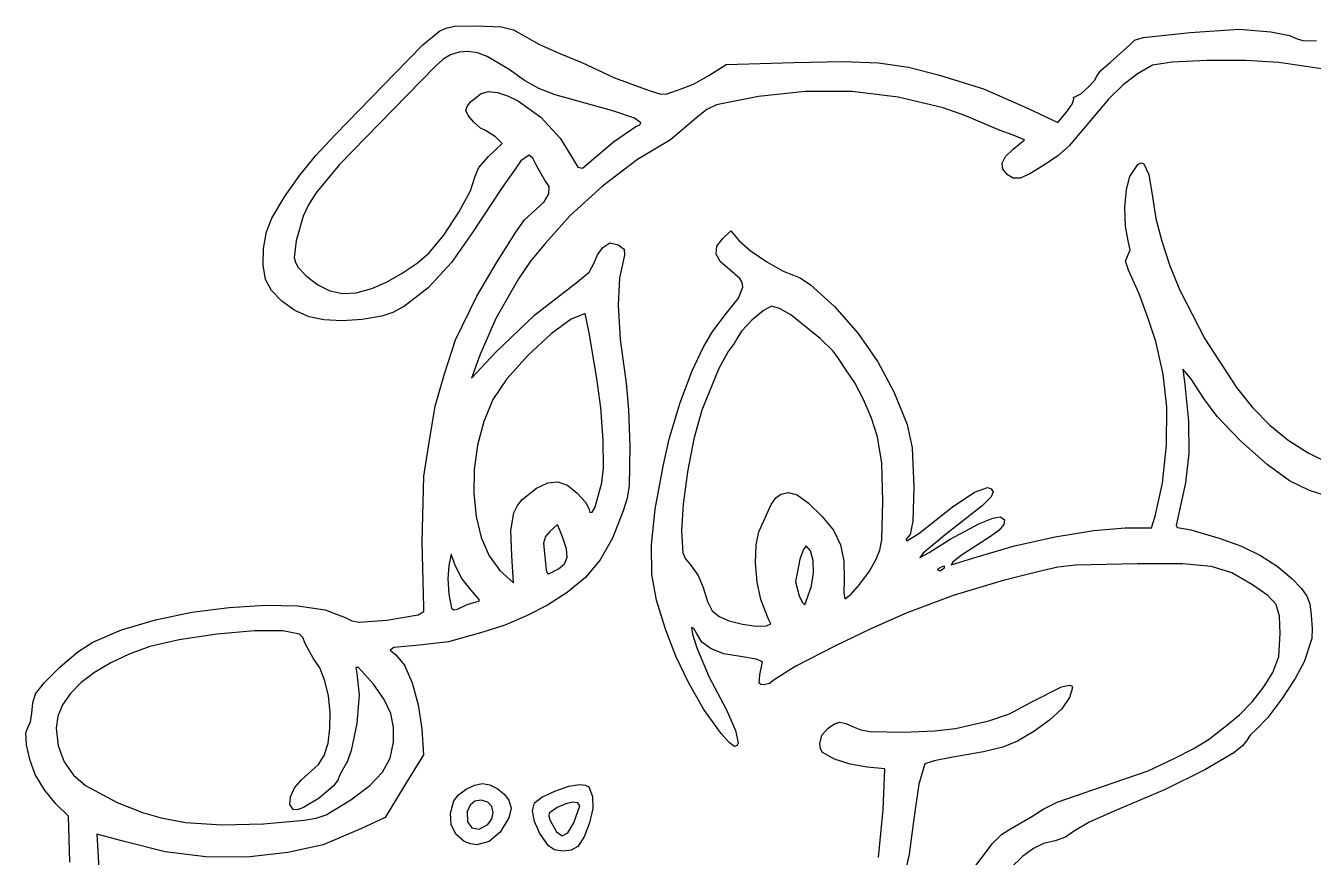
# Model space of a CAD drawing. Extents: x 7 to 205, y 4 to 208.
# Drawn here: x 6.8 to 124.8, y 131.8 to 208 of the extents above; entities that cross this region are included whole.
import ezdxf

# ---------------------------------------------------------------- set-up
doc = ezdxf.new("R2010")
doc.units = 0

msp = doc.modelspace()

# ---------------------------------------------------------------- linework, layer by layer
at = {"layer": 'Layer 1'}
for p, q in [((44.760869, 207.557881), (45.421578, 207.851925)), ((45.421578, 207.851925), (46.131912, 207.991366)), ((46.131912, 207.991366), (48.091987, 208.0345)), ((48.091987, 208.0345), (50.396427, 207.940726)), ((50.396427, 207.940726), (51.513732, 207.648383)), ((113.511804, 207.4279), (118.006635, 207.710081)), ((118.006635, 207.710081), (120.894661, 207.475962)), ((43.19779, 206.277922), (44.760869, 207.557881)), ((51.513732, 207.648383), (53.873032, 206.310308)), ((107.975894, 206.301534), (108.419954, 206.698911)), ((108.419954, 206.698911), (109.204429, 206.960866)), ((109.204429, 206.960866), (113.511804, 207.4279)), ((120.894661, 207.475962), (122.6157, 207.134336)), ((122.6157, 207.134336), (123.331529, 206.845311)), ((123.331529, 206.845311), (123.849671, 206.683504)), ((123.849671, 206.683504), (125.095418, 206.647742)), ((40.661604, 203.695367), (43.19779, 206.277922)), ((45.741925, 205.37055), (45.018437, 204.929994)), ((46.510128, 205.621174), (45.741925, 205.37055)), ((47.325116, 205.681782), (46.510128, 205.621174)), ((48.18896, 205.552288), (47.325116, 205.681782)), ((49.103729, 205.232608), (48.18896, 205.552288)), ((53.873032, 206.310308), (55.754696, 205.4945)), ((55.754696, 205.4945), (57.761082, 204.669649)), ((106.186529, 204.678025), (107.975894, 206.301534)), ((44.337594, 204.299591), (39.191602, 199.04726)), ((45.018437, 204.929994), (44.337594, 204.299591)), ((51.09433, 204.022347), (49.103729, 205.232608)), ((57.761082, 204.669649), (60.768864, 203.247489)), ((69.401566, 203.473865), (70.979307, 204.493043)), ((70.979307, 204.493043), (77.188195, 204.679205)), ((77.188195, 204.679205), (81.683336, 204.755599)), ((81.683336, 204.755599), (84.959501, 204.626029)), ((84.959501, 204.626029), (87.690492, 204.231735)), ((87.690492, 204.231735), (90.550111, 203.51396)), ((105.339421, 203.942933), (106.186529, 204.678025)), ((110.067084, 204.419273), (108.676705, 203.630929)), ((111.849957, 204.713358), (110.067084, 204.419273)), ((115.026629, 204.863622), (111.849957, 204.713358)), ((118.612911, 204.850155), (115.026629, 204.863622)), ((121.624615, 204.653051), (118.612911, 204.850155)), ((127.564862, 203.798722), (121.624615, 204.653051)), ((35.160475, 198.050923), (40.661604, 203.695367)), ((52.515981, 203.018446), (51.09433, 204.022347)), ((53.83455, 202.291894), (52.515981, 203.018446)), ((60.768864, 203.247489), (62.332647, 202.672277)), ((68.004625, 202.693553), (69.401566, 203.473865)), ((90.550111, 203.51396), (94.56873, 202.245162)), ((104.149703, 202.363614), (104.734645, 203.008992)), ((104.734645, 203.008992), (104.987084, 203.47352)), ((104.987084, 203.47352), (105.339421, 203.942933)), ((108.676705, 203.630929), (107.337319, 202.602691)), ((47.54801, 201.057295), (48.553449, 201.831397)), ((48.553449, 201.831397), (49.204673, 201.9957)), ((49.204673, 201.9957), (50.021455, 201.914427)), ((50.021455, 201.914427), (50.957082, 201.613966)), ((55.332308, 201.711721), (53.83455, 202.291894)), ((62.332647, 202.672277), (63.935779, 202.102677)), ((63.935779, 202.102677), (64.995131, 201.752707)), ((64.995131, 201.752707), (65.581953, 201.787867)), ((65.581953, 201.787867), (66.861566, 202.24867)), ((66.861566, 202.24867), (68.004625, 202.693553)), ((78.234169, 202.01623), (73.94264, 201.547636)), ((82.515149, 201.997535), (78.234169, 202.01623)), ((86.743208, 201.494151), (82.515149, 201.997535)), ((94.56873, 202.245162), (98.605509, 200.472488)), ((103.016583, 201.543389), (103.490827, 201.790657)), ((103.490827, 201.790657), (104.149703, 202.363614)), ((107.337319, 202.602691), (106.026889, 201.315301)), ((47.131529, 200.264651), (47.243274, 200.638086)), ((47.243274, 200.638086), (47.54801, 201.057295)), ((50.957082, 201.613966), (51.964838, 201.120708)), ((51.964838, 201.120708), (54.00988, 199.661353)), ((57.291529, 201.14696), (55.332308, 201.711721)), ((60.6966, 200.214333), (57.291529, 201.14696)), ((70.092061, 200.777207), (69.21303, 200.371265)), ((73.94264, 201.547636), (70.092061, 200.777207)), ((90.875973, 200.508678), (86.743208, 201.494151)), ((102.192145, 200.117241), (102.711402, 200.860051)), ((102.711402, 200.860051), (102.842063, 201.307048)), ((102.833075, 201.473963), (103.016583, 201.543389)), ((102.842063, 201.307048), (102.833075, 201.473963)), ((106.026889, 201.315301), (104.723376, 199.7495)), ((47.354836, 199.798061), (47.131529, 200.264651)), ((47.878128, 199.190621), (47.354836, 199.798061)), ((54.00988, 199.661353), (55.782868, 197.747475)), ((62.578272, 199.581497), (60.6966, 200.214333)), ((63.174766, 199.145729), (62.578272, 199.581497)), ((68.481979, 199.772907), (65.899307, 197.592278)), ((69.21303, 200.371265), (68.481979, 199.772907)), ((92.851529, 199.814493), (90.875973, 200.508678)), ((96.090664, 198.438944), (92.851529, 199.814493)), ((98.605509, 200.472488), (101.396157, 199.163779)), ((101.396157, 199.163779), (102.192145, 200.117241)), ((104.723376, 199.7495), (102.412527, 197.019918)), ((39.191602, 199.04726), (35.569048, 195.316731)), ((48.481463, 198.66377), (47.878128, 199.190621)), ((48.9449, 198.438944), (48.481463, 198.66377)), ((49.841585, 197.847308), (48.9449, 198.438944)), ((60.660702, 197.413656), (62.724307, 198.804306)), ((62.724307, 198.804306), (63.065517, 198.969645)), ((63.065517, 198.969645), (63.174766, 199.145729)), ((97.289304, 198.007336), (96.090664, 198.438944)), ((33.398629, 196.159093), (35.160475, 198.050923)), ((49.224774, 196.061242), (50.471349, 197.255674)), ((50.471349, 197.255674), (49.841585, 197.847308)), ((55.782868, 197.747475), (57.009307, 195.735922)), ((58.44509, 195.510494), (60.660702, 197.413656)), ((65.899307, 197.592278), (62.867431, 195.767416)), ((97.280239, 196.716791), (98.322282, 197.575731)), ((98.322282, 197.575731), (97.289304, 198.007336)), ((31.908129, 194.338848), (33.398629, 196.159093)), ((48.332738, 195.034038), (49.224774, 196.061242)), ((52.927129, 196.181167), (52.17293, 195.649316)), ((53.260026, 195.887017), (52.927129, 196.181167)), ((53.627971, 195.179806), (53.260026, 195.887017)), ((96.292049, 195.454738), (96.597684, 196.047027)), ((96.597684, 196.047027), (97.280239, 196.716791)), ((101.370741, 196.113121), (100.166881, 195.27827)), ((102.412527, 197.019918), (101.370741, 196.113121)), ((35.569048, 195.316731), (33.395796, 192.708925)), ((47.978195, 194.260351), (48.332738, 195.034038)), ((51.647084, 194.886503), (50.40956, 193.11893)), ((52.17293, 195.649316), (51.647084, 194.886503)), ((54.386201, 193.875248), (53.627971, 195.179806)), ((57.009307, 195.735922), (57.386756, 195.090358)), ((57.386756, 195.090358), (57.828787, 194.999871)), ((57.828787, 194.999871), (58.44509, 195.510494)), ((62.867431, 195.767416), (59.647913, 193.329154)), ((96.356052, 194.905533), (96.292049, 195.454738)), ((96.782416, 194.365024), (96.356052, 194.905533)), ((100.166881, 195.27827), (98.83182, 194.476559)), ((107.998864, 194.232806), (108.705914, 195.321951)), ((108.705914, 195.321951), (109.005238, 195.483122)), ((109.005238, 195.483122), (109.27151, 195.385899)), ((109.27151, 195.385899), (109.714139, 194.407891)), ((30.590749, 192.460812), (31.908129, 194.338848)), ((47.551735, 192.923634), (47.978195, 194.260351)), ((54.76066, 193.31138), (54.386201, 193.875248)), ((97.293007, 194.061335), (96.782416, 194.365024)), ((97.925002, 194.084714), (97.293007, 194.061335)), ((98.83182, 194.476559), (97.925002, 194.084714)), ((107.67379, 193.030111), (107.998864, 194.232806)), ((109.714139, 194.407891), (110.052287, 192.371168)), ((29.348263, 190.395613), (30.590749, 192.460812)), ((33.395796, 192.708925), (32.711751, 191.626982)), ((46.489979, 190.939795), (47.551735, 192.923634)), ((50.40956, 193.11893), (47.749293, 189.10192)), ((54.322198, 191.909164), (54.732191, 192.633201)), ((54.732191, 192.633201), (54.76066, 193.31138)), ((59.647913, 193.329154), (56.68953, 190.649284)), ((107.53149, 191.373002), (107.67379, 193.030111)), ((110.052287, 192.371168), (110.376819, 190.384042)), ((32.711751, 191.626982), (32.220944, 190.586848)), ((52.514291, 190.241217), (53.552084, 191.207721)), ((53.552084, 191.207721), (54.322198, 191.909164)), ((107.582904, 189.666384), (107.53149, 191.373002)), ((28.865988, 189.147242), (29.348263, 190.395613)), ((32.220944, 190.586848), (31.59359, 188.31351)), ((45.119366, 188.854883), (46.489979, 190.939795)), ((51.706382, 189.107282), (52.514291, 190.241217)), ((56.68953, 190.649284), (54.441059, 188.0996)), ((110.376819, 190.384042), (110.905697, 188.290047)), ((28.591645, 187.627288), (28.865988, 189.147242)), ((43.766331, 187.214946), (45.119366, 188.854883)), ((47.749293, 189.10192), (45.83478, 186.327848)), ((49.950757, 186.303391), (51.706382, 189.107282)), ((70.689256, 188.553814), (71.412653, 189.23341)), ((71.412653, 189.23341), (72.183758, 188.326328)), ((107.838971, 188.315164), (107.582904, 189.666384)), ((28.551573, 186.091727), (28.591645, 187.627288)), ((31.59359, 188.31351), (31.408369, 186.802078)), ((54.441059, 188.0996), (53.068714, 186.451001)), ((59.186608, 187.049028), (59.682143, 187.706726)), ((59.682143, 187.706726), (60.338992, 188.140729)), ((60.338992, 188.140729), (61.080754, 187.954836)), ((61.080754, 187.954836), (61.646038, 187.557903)), ((70.063737, 187.110626), (70.141091, 187.827364)), ((70.141091, 187.827364), (70.689256, 188.553814)), ((72.183758, 188.326328), (73.194942, 187.452321)), ((108.007978, 187.516739), (107.838971, 188.315164)), ((110.905697, 188.290047), (111.627822, 186.114389)), ((31.408369, 186.802078), (31.519888, 186.339313)), ((42.672686, 186.280906), (43.766331, 187.214946)), ((53.068714, 186.451001), (51.973944, 184.861175)), ((58.8864, 186.304974), (59.186608, 187.049028)), ((61.660704, 187.025623), (61.208639, 184.94266)), ((61.646038, 187.557903), (61.660704, 187.025623)), ((70.459849, 186.391631), (70.063737, 187.110626)), ((73.194942, 187.452321), (74.719761, 186.411273)), ((107.577006, 186.454958), (107.786449, 186.981404)), ((107.867371, 185.646744), (107.577006, 186.454958)), ((107.786449, 186.981404), (108.007978, 187.516739)), ((28.772112, 184.796538), (28.551573, 186.091727)), ((31.519888, 186.339313), (31.783178, 185.869666)), ((31.783178, 185.869666), (32.518239, 185.078699)), ((39.865846, 184.539585), (41.310674, 185.350748)), ((41.310674, 185.350748), (42.672686, 186.280906)), ((45.83478, 186.327848), (43.695176, 184.017449)), ((48.135328, 183.249652), (49.950757, 186.303391)), ((57.37341, 184.572674), (58.43514, 185.469891)), ((58.43514, 185.469891), (58.8864, 186.304974)), ((71.332084, 185.658411), (70.459849, 186.391631)), ((72.247051, 184.880999), (71.332084, 185.658411)), ((74.719761, 186.411273), (76.224925, 185.539796)), ((76.224925, 185.539796), (77.177146, 185.174502)), ((108.848926, 183.48022), (107.867371, 185.646744)), ((111.627822, 186.114389), (112.532095, 183.882273)), ((29.330764, 183.790983), (28.772112, 184.796538)), ((32.518239, 185.078699), (33.561508, 184.281982)), ((33.561508, 184.281982), (34.67217, 183.733311)), ((38.523751, 183.962529), (39.865846, 184.539585)), ((51.973944, 184.861175), (49.878708, 181.223392)), ((53.467011, 181.543017), (57.37341, 184.572674)), ((61.208639, 184.94266), (61.084816, 182.436043)), ((72.106761, 183.080147), (72.510036, 184.082679)), ((72.460934, 184.495909), (72.247051, 184.880999)), ((72.510036, 184.082679), (72.460934, 184.495909)), ((77.177146, 185.174502), (77.777053, 184.930518)), ((77.777053, 184.930518), (78.713364, 184.285663)), ((78.713364, 184.285663), (80.91238, 182.315906)), ((30.272971, 182.805496), (29.330764, 183.790983)), ((34.67217, 183.733311), (35.820224, 183.500347)), ((35.820224, 183.500347), (37.079481, 183.578337)), ((37.079481, 183.578337), (38.523751, 183.962529)), ((38.523751, 183.962529), (38.523751, 183.962529)), ((43.695176, 184.017449), (41.505346, 182.332109)), ((46.199716, 179.247837), (48.135328, 183.249652)), ((71.022944, 181.690097), (72.106761, 183.080147)), ((109.659002, 181.223392), (108.848926, 183.48022)), ((112.532095, 183.882273), (114.842692, 179.34948)), ((31.465935, 181.954312), (30.272971, 182.805496)), ((32.77686, 181.351662), (31.465935, 181.954312)), ((40.446242, 181.77427), (39.440155, 181.433216)), ((41.505346, 182.332109), (40.446242, 181.77427)), ((61.084816, 182.436043), (61.292406, 179.291991)), ((74.422475, 181.956517), (73.353272, 181.04693)), ((75.152611, 182.352281), (74.422475, 181.956517)), ((75.871936, 182.117771), (75.152611, 182.352281)), ((76.920273, 181.553948), (75.871936, 182.117771)), ((80.91238, 182.315906), (83.085522, 179.822817)), ((34.112629, 181.085293), (32.77686, 181.351662)), ((35.799609, 181.011702), (34.112629, 181.085293)), ((37.641039, 181.128479), (35.799609, 181.011702)), ((39.440155, 181.433216), (37.641039, 181.128479)), ((49.878708, 181.223392), (48.422588, 177.852479)), ((49.846673, 178.082335), (53.467011, 181.543017)), ((56.79898, 181.146162), (54.946924, 179.819292)), ((58.079386, 181.6585), (56.79898, 181.146162)), ((58.441415, 179.901286), (58.079386, 181.6585)), ((69.768585, 180.049036), (71.022944, 181.690097)), ((73.353272, 181.04693), (72.387357, 180.040079)), ((79.597859, 179.385674), (76.920273, 181.553948)), ((110.365283, 179.106723), (109.659002, 181.223392)), ((54.946924, 179.819292), (52.832482, 177.841905)), ((59.152561, 175.720056), (58.441415, 179.901286)), ((68.871231, 178.542278), (69.768585, 180.049036)), ((71.967084, 179.352521), (71.731951, 178.918574)), ((72.387357, 180.040079), (71.967084, 179.352521)), ((80.785713, 178.217969), (79.597859, 179.385674)), ((83.085522, 179.822817), (84.888925, 177.238104)), ((114.842692, 179.34948), (117.748696, 174.893306)), ((45.172853, 176.143389), (46.199716, 179.247837)), ((61.292406, 179.291991), (61.834576, 175.296723)), ((67.874097, 176.425612), (68.871231, 178.542278)), ((71.163318, 178.201969), (70.327819, 176.644105)), ((71.731951, 178.918574), (71.163318, 178.201969)), ((81.280418, 177.540025), (80.785713, 178.217969)), ((111.052994, 176.119403), (110.365283, 179.106723)), ((47.668572, 175.751566), (49.846673, 178.082335)), ((48.422588, 177.852479), (47.668572, 175.751566)), ((52.832482, 177.841905), (50.906631, 175.676429)), ((81.984943, 176.478305), (81.280418, 177.540025)), ((84.888925, 177.238104), (86.369823, 174.484996)), ((44.320564, 173.180056), (45.172853, 176.143389)), ((66.742476, 173.432356), (67.874097, 176.425612)), ((70.327819, 176.644105), (68.746861, 172.82322)), ((82.784258, 175.321246), (81.984943, 176.478305)), ((111.385107, 173.089337), (111.052994, 176.119403)), ((113.564501, 175.720056), (112.849985, 176.566723)), ((112.849985, 176.566723), (113.030601, 175.155612)), ((50.906631, 175.676429), (49.620351, 173.785293)), ((59.513571, 173.034253), (59.152561, 175.720056)), ((61.834576, 175.296723), (62.05381, 172.840507)), ((83.580699, 173.803181), (82.784258, 175.321246)), ((113.030601, 175.155612), (113.354337, 171.79473)), ((114.753139, 173.885612), (113.564501, 175.720056)), ((117.748696, 174.893306), (119.222738, 173.054878)), ((49.620351, 173.785293), (48.777883, 171.769554)), ((84.295425, 172.092561), (83.580699, 173.803181)), ((86.369823, 174.484996), (87.575452, 171.486723)), ((115.983567, 172.232608), (114.753139, 173.885612)), ((43.752533, 169.677659), (44.320564, 173.180056)), ((59.727679, 170.074124), (59.513571, 173.034253)), ((62.05381, 172.840507), (62.173462, 169.511164)), ((65.762649, 170.142795), (66.742476, 173.432356)), ((68.746861, 172.82322), (68.043959, 170.183101)), ((111.354035, 169.603646), (111.385107, 173.089337)), ((119.222738, 173.054878), (120.79897, 171.447917)), ((48.777883, 171.769554), (48.205334, 169.611423)), ((84.849595, 170.357834), (84.295425, 172.092561)), ((87.575452, 171.486723), (88.049746, 169.347368)), ((113.354337, 171.79473), (113.376505, 168.885859)), ((118.1305, 170.01409), (115.983567, 172.232608)), ((120.79897, 171.447917), (122.491375, 170.064574)), ((59.762997, 167.541851), (59.727679, 170.074124)), ((65.227414, 167.67672), (65.762649, 170.142795)), ((68.043959, 170.183101), (67.450473, 167.164812)), ((85.256469, 167.952515), (84.849595, 170.357834)), ((120.556961, 167.841627), (118.1305, 170.01409)), ((122.491375, 170.064574), (124.31394, 168.896996)), ((43.2876, 166.775153), (43.752533, 169.677659)), ((48.205334, 169.611423), (47.899466, 167.390443)), ((62.173462, 169.511164), (62.101164, 165.892741)), ((88.049746, 169.347368), (88.176777, 165.786348)), ((110.985908, 166.118635), (111.354035, 169.603646)), ((113.376505, 168.885859), (113.084505, 166.166169)), ((124.31394, 168.896996), (126.28065, 167.937333)), ((64.484055, 163.729727), (65.227414, 167.67672)), ((85.361661, 164.431164), (85.256469, 167.952515)), ((122.625973, 166.326792), (120.556961, 167.841627)), ((43.13666, 160.757261), (43.2876, 166.775153)), ((47.899466, 167.390443), (47.857047, 165.186161)), ((59.587638, 166.139616), (59.762997, 167.541851)), ((67.450473, 167.164812), (67.040237, 164.207885)), ((47.857047, 165.186161), (48.07484, 163.078119)), ((52.303123, 164.642307), (53.62264, 165.661569)), ((53.62264, 165.661569), (54.654018, 166.146776)), ((54.654018, 166.146776), (55.570992, 166.240698)), ((55.570992, 166.240698), (56.445676, 165.934801)), ((56.445676, 165.934801), (57.350186, 165.220554)), ((57.350186, 165.220554), (58.106037, 164.374956)), ((59.133494, 164.50172), (59.587638, 166.139616)), ((62.101164, 165.892741), (61.905286, 164.756198)), ((75.992855, 165.101157), (76.703015, 165.280572)), ((76.703015, 165.280572), (77.505217, 165.041773)), ((88.176777, 165.786348), (88.108346, 162.63167)), ((91.71596, 163.92235), (93.742508, 165.286042)), ((93.742508, 165.286042), (94.928357, 165.717707)), ((94.928357, 165.717707), (95.268623, 165.619016)), ((95.268623, 165.619016), (95.473836, 165.329303)), ((95.473836, 165.329303), (95.272754, 164.874662)), ((110.30686, 163.090609), (110.985908, 166.118635)), ((113.084505, 166.166169), (112.465739, 163.372831)), ((124.455169, 165.457486), (122.625973, 166.326792)), ((126.644951, 164.743041), (124.455169, 165.457486)), ((51.537334, 163.418413), (51.855992, 164.069446)), ((51.855992, 164.069446), (52.303123, 164.642307)), ((58.106037, 164.374956), (58.420418, 163.809443)), ((58.953881, 163.863229), (59.133494, 164.50172)), ((61.905286, 164.756198), (61.552229, 163.584498)), ((67.040237, 164.207885), (66.887084, 161.751854)), ((73.982614, 161.666219), (75.125061, 164.171152)), ((75.125061, 164.171152), (75.553603, 164.765206)), ((75.553603, 164.765206), (75.992855, 165.101157)), ((77.505217, 165.041773), (78.492813, 164.335464)), ((78.492813, 164.335464), (79.759152, 163.112351)), ((85.246885, 160.940732), (85.361661, 164.431164)), ((94.465456, 164.060997), (91.06395, 161.384976)), ((95.272754, 164.874662), (94.465456, 164.060997)), ((48.07484, 163.078119), (48.549612, 161.145863)), ((51.2456, 161.773774), (51.537334, 163.418413)), ((58.420418, 163.809443), (58.509104, 163.431426)), ((58.509104, 163.431426), (58.716338, 163.477909)), ((58.716338, 163.477909), (58.953881, 163.863229)), ((61.552229, 163.584498), (60.568343, 161.089758)), ((64.139837, 160.484099), (64.484055, 163.729727)), ((79.759152, 163.112351), (80.815319, 161.815151)), ((88.64839, 161.514671), (91.71596, 163.92235)), ((94.201184, 162.431268), (95.440079, 162.922419)), ((95.440079, 162.922419), (96.134374, 163.044796)), ((96.134374, 163.044796), (96.488773, 162.749589)), ((109.976739, 162.032275), (110.30686, 163.090609)), ((112.465739, 163.372831), (112.240362, 162.258816)), ((51.348248, 159.492275), (51.2456, 161.773774)), ((54.833277, 161.694328), (54.435089, 161.226516)), ((55.525038, 162.344162), (54.833277, 161.694328)), ((55.98495, 161.19473), (55.525038, 162.344162)), ((66.887084, 161.751854), (67.01363, 159.746674)), ((73.729426, 160.461405), (73.982614, 161.666219)), ((80.815319, 161.815151), (81.478263, 160.484495)), ((88.108346, 162.63167), (87.842084, 161.426014)), ((91.532975, 160.987867), (94.201184, 162.431268)), ((96.010895, 161.809813), (95.221318, 161.249216)), ((96.440497, 162.323933), (96.010895, 161.809813)), ((96.488773, 162.749589), (96.440497, 162.323933)), ((101.132217, 161.218637), (104.670131, 161.797634)), ((104.670131, 161.797634), (107.552467, 162.019717)), ((107.552467, 162.019717), (109.976739, 162.032275)), ((112.240362, 162.258816), (112.324848, 162.075336)), ((112.324848, 162.075336), (112.5474, 162.032275)), ((112.5474, 162.032275), (113.573093, 161.851988)), ((113.573093, 161.851988), (116.275973, 161.050311)), ((43.294063, 154.738936), (43.13666, 160.757261)), ((48.549612, 161.145863), (49.278126, 159.468936)), ((54.435089, 161.226516), (54.262764, 160.63857)), ((54.262764, 160.63857), (54.508581, 158.15172)), ((56.346485, 160.108821), (55.98495, 161.19473)), ((60.568343, 161.089758), (59.449478, 159.106697)), ((64.186056, 157.765615), (64.139837, 160.484099)), ((81.478263, 160.484495), (81.78956, 159.000261)), ((85.062175, 159.985759), (85.246885, 160.940732)), ((87.842084, 161.426014), (87.46697, 160.966307)), ((87.46697, 160.966307), (87.534822, 160.83428)), ((87.534822, 160.83428), (88.64839, 161.514671)), ((91.06395, 161.384976), (89.041529, 159.719597)), ((89.605973, 159.781488), (91.532975, 160.987867)), ((95.221318, 161.249216), (92.556129, 159.516769)), ((97.416697, 160.37638), (101.132217, 161.218637)), ((116.275973, 161.050311), (118.211164, 160.351232)), ((45.787965, 159.633387), (45.581006, 158.571503)), ((46.186098, 158.507616), (45.787965, 159.633387)), ((49.278126, 159.468936), (50.257148, 158.126884)), ((51.507624, 157.004187), (51.348248, 159.492275)), ((51.348248, 159.492275), (51.348248, 159.492275)), ((56.177153, 158.738322), (56.414066, 159.318453)), ((56.414066, 159.318453), (56.346485, 160.108821)), ((67.01363, 159.746674), (67.266585, 159.20078)), ((73.683088, 158.819457), (73.729426, 160.461405)), ((78.065699, 160.055818), (77.7367, 159.153963)), ((78.335528, 160.389276), (78.065699, 160.055818)), ((78.730489, 159.936466), (78.335528, 160.389276)), ((78.95316, 159.02895), (78.730489, 159.936466)), ((84.746409, 159.162169), (85.062175, 159.985759)), ((88.725885, 159.308714), (89.605973, 159.781488)), ((89.041529, 159.719597), (88.725885, 159.308714)), ((91.603556, 158.645609), (94.001542, 159.364519)), ((92.556129, 159.516769), (91.750995, 158.890931)), ((94.001542, 159.364519), (97.416697, 160.37638)), ((118.211164, 160.351232), (119.945649, 159.50726)), ((119.945649, 159.50726), (121.480161, 158.517983)), ((45.581006, 158.571503), (45.492122, 157.363073)), ((46.771746, 157.40074), (46.186098, 158.507616)), ((50.257148, 158.126884), (51.507624, 157.004187)), ((54.508581, 158.15172), (54.575179, 157.899049)), ((54.726242, 157.82999), (55.625207, 158.283125)), ((55.625207, 158.283125), (56.177153, 158.738322)), ((55.625207, 158.283125), (55.625207, 158.283125)), ((59.449478, 159.106697), (58.098463, 157.493842)), ((67.266585, 159.20078), (67.730237, 158.649371)), ((67.730237, 158.649371), (68.415905, 157.667236)), ((73.833966, 157.054378), (73.683088, 158.819457)), ((77.7367, 159.153963), (77.334751, 157.079095)), ((78.980993, 157.854153), (78.95316, 159.02895)), ((81.78956, 159.000261), (81.790786, 157.242324)), ((84.113562, 158.068864), (84.746409, 159.162169)), ((90.749521, 158.471071), (90.327726, 158.205761)), ((90.327726, 158.205761), (90.577094, 158.081164)), ((90.577094, 158.081164), (91.015086, 158.360155)), ((91.013564, 158.511747), (90.749521, 158.471071)), ((91.015086, 158.360155), (91.013564, 158.511747)), ((91.015086, 158.360155), (91.015086, 158.360155)), ((91.750995, 158.890931), (91.603556, 158.645609)), ((101.377631, 158.414319), (99.907084, 158.090749)), ((102.993132, 158.60655), (101.377631, 158.414319)), ((108.655973, 158.746721), (102.993132, 158.60655)), ((112.854681, 158.725939), (108.655973, 158.746721)), ((115.467219, 158.495904), (112.854681, 158.725939)), ((117.319968, 157.904613), (115.467219, 158.495904)), ((121.480161, 158.517983), (122.815435, 157.382989)), ((45.492122, 157.363073), (45.569051, 155.948854)), ((47.620713, 156.320394), (46.771746, 157.40074)), ((54.575179, 157.899049), (54.726242, 157.82999)), ((58.098463, 157.493842), (56.418127, 156.109721)), ((64.614007, 155.400053), (64.186056, 157.765615)), ((68.415905, 157.667236), (68.880423, 156.573412)), ((74.172425, 155.480168), (73.833966, 157.054378)), ((77.334751, 157.079095), (77.667458, 155.789068)), ((78.791441, 156.599498), (78.980993, 157.854153)), ((81.790786, 157.242324), (81.7617, 156.04088)), ((83.248671, 156.882757), (84.113562, 158.068864)), ((96.379307, 157.200702), (91.784805, 155.82392)), ((99.907084, 158.090749), (96.379307, 157.200702)), ((119.239307, 156.800065), (117.319968, 157.904613)), ((122.815435, 157.382989), (123.715935, 156.46792)), ((45.569051, 155.948854), (45.828942, 154.658962)), ((48.368517, 155.450243), (47.620713, 156.320394)), ((56.418127, 156.109721), (54.613605, 154.959107)), ((68.880423, 156.573412), (69.277186, 155.273369)), ((77.667458, 155.789068), (77.957417, 155.218063)), ((78.211796, 154.978921), (78.791441, 156.599498)), ((78.791441, 156.599498), (78.791441, 156.599498)), ((81.7617, 156.04088), (81.86457, 155.541164)), ((81.86457, 155.541164), (82.41219, 155.931105)), ((82.41219, 155.931105), (83.248671, 156.882757)), ((91.784805, 155.82392), (87.498998, 154.20662)), ((120.626297, 155.845657), (119.239307, 156.800065)), ((121.388839, 154.998273), (120.626297, 155.845657)), ((123.715935, 156.46792), (124.217344, 155.785407)), ((124.217344, 155.785407), (124.466116, 155.060732)), ((22.037505, 154.289616), (25.456563, 154.746175)), ((25.456563, 154.746175), (28.756968, 154.946782)), ((28.756968, 154.946782), (31.751813, 154.873158)), ((31.751813, 154.873158), (34.25419, 154.507022)), ((43.29378, 154.375475), (43.294063, 154.738936)), ((45.828942, 154.658962), (46.038298, 154.514422)), ((46.038298, 154.514422), (46.377236, 154.573012)), ((46.377236, 154.573012), (47.258529, 155.008439)), ((47.258529, 155.008439), (48.091917, 155.258942)), ((47.258529, 155.008439), (47.258529, 155.008439)), ((48.091917, 155.258942), (48.345938, 155.297509)), ((48.345938, 155.297509), (48.368517, 155.450243)), ((54.613605, 154.959107), (52.699129, 153.956245)), ((65.428003, 152.761167), (64.614007, 155.400053)), ((69.277186, 155.273369), (69.722028, 154.438627)), ((74.873824, 153.669241), (74.172425, 155.480168)), ((77.957417, 155.218063), (78.211796, 154.978921)), ((121.7097, 153.935704), (121.388839, 154.998273)), ((124.466116, 155.060732), (124.608706, 154.019179)), ((15.591064, 152.681761), (18.686702, 153.595384)), ((18.686702, 153.595384), (22.037505, 154.289616)), ((34.25419, 154.507022), (36.077189, 153.830096)), ((36.077189, 153.830096), (36.677697, 153.525285)), ((36.677697, 153.525285), (37.322063, 153.39421)), ((37.322063, 153.39421), (39.895258, 153.576779)), ((39.895258, 153.576779), (42.762884, 154.072824)), ((42.762884, 154.072824), (43.29378, 154.375475)), ((52.699129, 153.956245), (50.710558, 153.118049)), ((69.722028, 154.438627), (70.342984, 153.904776)), ((70.342984, 153.904776), (71.268088, 153.507406)), ((71.268088, 153.507406), (72.485119, 153.19518)), ((75.071529, 153.236349), (74.873824, 153.669241)), ((87.498998, 154.20662), (84.243751, 152.784395)), ((121.771647, 152.335746), (121.7097, 153.935704)), ((124.608706, 154.019179), (124.700706, 152.821106)), ((12.937498, 151.567024), (15.591064, 152.681761)), ((24.325792, 152.29138), (20.859927, 151.780105)), ((27.765272, 152.590008), (24.325792, 152.29138)), ((30.359333, 152.579928), (27.765272, 152.590008)), ((31.879322, 152.290508), (30.359333, 152.579928)), ((32.189368, 151.979909), (31.879322, 152.290508)), ((48.683751, 152.461434), (45.559269, 151.573721)), ((50.710558, 153.118049), (48.683751, 152.461434)), ((66.390798, 150.281729), (65.428003, 152.761167)), ((68.029398, 152.820187), (67.82912, 152.908384)), ((67.82912, 152.908384), (67.898294, 152.297437)), ((67.898294, 152.297437), (68.291357, 151.042752)), ((68.270701, 152.367923), (68.029398, 152.820187)), ((68.774837, 151.558), (68.270701, 152.367923)), ((72.485119, 153.19518), (73.723358, 153.03177)), ((73.723358, 153.03177), (74.684822, 153.038415)), ((74.684822, 153.038415), (75.071529, 153.236349)), ((75.071529, 153.236349), (75.071529, 153.236349)), ((84.243751, 152.784395), (80.998195, 151.21485)), ((121.634788, 150.242026), (121.771647, 152.335746)), ((124.700706, 152.821106), (124.648922, 151.879711)), ((11.590078, 150.658424), (12.937498, 151.567024)), ((18.186713, 151.152245), (16.281548, 150.449007)), ((20.859927, 151.780105), (18.186713, 151.152245)), ((32.42264, 151.434854), (32.189368, 151.979909)), ((33.142129, 150.097549), (32.42264, 151.434854)), ((40.535662, 151.060638), (40.197575, 150.813563)), ((42.878158, 151.287994), (40.535662, 151.060638)), ((45.559269, 151.573721), (42.878158, 151.287994)), ((68.291357, 151.042752), (69.435788, 148.344498)), ((69.60629, 150.936695), (68.774837, 151.558)), ((80.998195, 151.21485), (77.319561, 149.32899)), ((124.648922, 151.879711), (123.960165, 149.755609)), ((9.965174, 149.286879), (11.590078, 150.658424)), ((16.281548, 150.449007), (14.587383, 149.656791)), ((33.756694, 149.218631), (33.142129, 150.097549)), ((40.197575, 150.813563), (40.717732, 150.387806)), ((40.717732, 150.387806), (41.505933, 149.447627)), ((67.547777, 147.856731), (66.390798, 150.281729)), ((70.777501, 150.497418), (69.60629, 150.936695)), ((72.300908, 150.233583), (70.777501, 150.497418)), ((73.747721, 150.001028), (72.300908, 150.233583)), ((74.326346, 149.745418), (73.747721, 150.001028)), ((121.099837, 148.777475), (121.634788, 150.242026)), ((8.517983, 147.866126), (9.965174, 149.286879)), ((13.11748, 148.787129), (11.885097, 147.851553)), ((14.587383, 149.656791), (13.11748, 148.787129)), ((34.223325, 148.027297), (33.756694, 149.218631)), ((37.305085, 149.24855), (37.052575, 149.243187)), ((37.052575, 149.243187), (37.135949, 148.697275)), ((37.135949, 148.697275), (37.346884, 146.717608)), ((38.683997, 147.721907), (37.305085, 149.24855)), ((41.505933, 149.447627), (42.223495, 147.837033)), ((74.092257, 148.556164), (74.326346, 149.745418)), ((77.319561, 149.32899), (75.380006, 148.09391)), ((120.278813, 147.462222), (121.099837, 148.777475)), ((123.960165, 149.755609), (123.142366, 148.228492)), ((7.703701, 146.809903), (8.517983, 147.866126)), ((11.885097, 147.851553), (10.903495, 146.861595)), ((34.536731, 146.631373), (34.223325, 148.027297)), ((39.653937, 146.290693), (38.683997, 147.721907)), ((42.223495, 147.837033), (42.781135, 145.810666)), ((68.944326, 145.381164), (67.547777, 147.856731)), ((69.435788, 148.344498), (70.983441, 145.419452)), ((74.030407, 147.801827), (74.092257, 148.556164)), ((74.170345, 147.671361), (74.030407, 147.801827)), ((74.450104, 147.638942), (74.170345, 147.671361)), ((74.951091, 147.772589), (74.450104, 147.638942)), ((75.380006, 148.09391), (74.951091, 147.772589)), ((101.711595, 147.463225), (102.463997, 147.61602)), ((102.463997, 147.61602), (102.661619, 147.547282)), ((102.661619, 147.547282), (102.729307, 147.377983)), ((123.142366, 148.228492), (121.910747, 146.360516)), ((7.459803, 145.993163), (7.703701, 146.809903)), ((10.903495, 146.861595), (10.185934, 145.828789)), ((34.691618, 145.138687), (34.536731, 146.631373)), ((37.346884, 146.717608), (37.146951, 144.107688)), ((99.006668, 146.076447), (101.711595, 147.463225)), ((102.468228, 146.486113), (101.739117, 145.461707)), ((102.729307, 147.377983), (102.468228, 146.486113)), ((119.221103, 146.127472), (120.278813, 147.462222)), ((121.910747, 146.360516), (120.621049, 144.655771)), ((7.350923, 145.045043), (7.459803, 145.993163)), ((10.185934, 145.828789), (9.745673, 144.764666)), ((34.682697, 143.657063), (34.691618, 145.138687)), ((40.249931, 145.013063), (39.653937, 146.290693)), ((42.781135, 145.810666), (43.089568, 143.623171)), ((70.533236, 143.200662), (68.944326, 145.381164)), ((70.983441, 145.419452), (71.861775, 143.451401)), ((96.947135, 145.003223), (99.006668, 146.076447)), ((101.739117, 145.461707), (100.623155, 144.3967)), ((118.037904, 144.900353), (119.221103, 146.127472)), ((7.023588, 143.808927), (7.249517, 144.252243)), ((7.249517, 144.252243), (7.350923, 145.045043)), ((9.745673, 144.764666), (9.595973, 143.680759)), ((37.146951, 144.107688), (36.640078, 141.617424)), ((40.517247, 143.756119), (40.249931, 145.013063)), ((80.3307, 143.667347), (80.913154, 144.070582)), ((80.913154, 144.070582), (81.404147, 144.21631)), ((81.404147, 144.21631), (81.955423, 144.110316)), ((81.955423, 144.110316), (82.718724, 143.758387)), ((92.004862, 143.653022), (95.059949, 144.348002)), ((95.059949, 144.348002), (96.947135, 145.003223)), ((100.623155, 144.3967), (99.201529, 143.383028)), ((116.840418, 143.90799), (118.037904, 144.900353)), ((120.621049, 144.655771), (119.629016, 143.618348)), ((6.80515, 143.239326), (7.023588, 143.808927)), ((6.865667, 142.154897), (6.80515, 143.239326)), ((9.595973, 143.680759), (9.782498, 142.061619)), ((34.504675, 142.294329), (34.682697, 143.657063)), ((40.501149, 142.386967), (40.517247, 143.756119)), ((43.089568, 143.623171), (43.258418, 141.230536)), ((71.301267, 142.340976), (70.533236, 143.200662)), ((71.861775, 143.451401), (72.106539, 142.342399)), ((79.587084, 142.246206), (79.769736, 143.020697)), ((79.769736, 143.020697), (80.3307, 143.667347)), ((82.718724, 143.758387), (83.345969, 143.513461)), ((83.345969, 143.513461), (84.17809, 143.370282)), ((84.17809, 143.370282), (87.207084, 143.315069)), ((87.207084, 143.315069), (90.07164, 143.435202)), ((90.07164, 143.435202), (92.004862, 143.653022)), ((99.201529, 143.383028), (97.677634, 142.486471)), ((115.158277, 142.600322), (116.840418, 143.90799)), ((119.011803, 143.048658), (118.661612, 142.51719)), ((119.629016, 143.618348), (119.011803, 143.048658)), ((7.167889, 140.80557), (6.865667, 142.154897)), ((9.782498, 142.061619), (10.318214, 140.596856)), ((34.152261, 141.15831), (34.504675, 142.294329)), ((36.640078, 141.617424), (36.304014, 140.651507)), ((40.191548, 140.916917), (40.501149, 142.386967)), ((71.753484, 141.994498), (71.301267, 142.340976)), ((72.002505, 142.079432), (71.753484, 141.994498)), ((72.106539, 142.342399), (72.002505, 142.079432)), ((79.632469, 141.788814), (79.587084, 142.246206)), ((79.819824, 141.454195), (79.632469, 141.788814)), ((96.344863, 141.925592), (94.580778, 141.502651)), ((97.677634, 142.486471), (96.344863, 141.925592)), ((112.097298, 140.924122), (113.774361, 141.792277)), ((113.774361, 141.792277), (115.158277, 142.600322)), ((118.305064, 142.049344), (117.515347, 141.42976)), ((118.661612, 142.51719), (118.305064, 142.049344)), ((7.674564, 139.441276), (7.167889, 140.80557)), ((10.318214, 140.596856), (11.167332, 139.356383)), ((33.620162, 140.356833), (34.152261, 141.15831)), ((36.304014, 140.651507), (35.930188, 139.99672)), ((39.506586, 139.638957), (40.191548, 140.916917)), ((43.258418, 141.230536), (41.492895, 138.357531)), ((80.92764, 140.828372), (79.819824, 141.454195)), ((82.355894, 140.372195), (80.92764, 140.828372)), ((90.038304, 140.678739), (89.203894, 140.39791)), ((91.762941, 141.019911), (90.038304, 140.678739)), ((94.580778, 141.502651), (91.762941, 141.019911)), ((109.674921, 139.776062), (112.097298, 140.924122)), ((117.515347, 141.42976), (114.861098, 139.855236)), ((8.522183, 138.01716), (7.674564, 139.441276)), ((11.167332, 139.356383), (12.294062, 138.410115)), ((32.082827, 138.953765), (33.620162, 140.356833)), ((35.560418, 139.334731), (35.406087, 138.912479)), ((35.930188, 139.99672), (35.560418, 139.334731)), ((38.342044, 138.411932), (39.506586, 139.638957)), ((83.9073, 140.09217), (82.355894, 140.372195)), ((85.546404, 139.937586), (83.9073, 140.09217)), ((85.367774, 136.238821), (85.546404, 139.937586)), ((89.203894, 140.39791), (88.651384, 138.543251)), ((105.485901, 138.328538), (109.674921, 139.776062)), ((114.861098, 139.855236), (111.148245, 138.033336)), ((12.294062, 138.410115), (15.195425, 136.854427)), ((31.066864, 137.398479), (31.439257, 138.200262)), ((31.439257, 138.200262), (32.082827, 138.953765)), ((34.993248, 138.389994), (33.692975, 137.263976)), ((35.406087, 138.912479), (34.993248, 138.389994)), ((36.593701, 137.094688), (38.342044, 138.411932)), ((41.492895, 138.357531), (39.72737, 135.484526)), ((46.468215, 137.575575), (47.154916, 138.085045)), ((47.154916, 138.085045), (47.942061, 138.461133)), ((47.942061, 138.461133), (48.669863, 138.607831)), ((48.669863, 138.607831), (49.318823, 138.477115)), ((49.318823, 138.477115), (50.009903, 138.13309)), ((50.009903, 138.13309), (50.62904, 137.647941)), ((55.275915, 137.918642), (56.564548, 138.36088)), ((56.564548, 138.36088), (57.561542, 138.519081)), ((57.561542, 138.519081), (58.09417, 138.460663)), ((58.09417, 138.460663), (58.416702, 138.306359)), ((58.416702, 138.306359), (58.756739, 137.407613)), ((88.651384, 138.543251), (88.200205, 135.362275)), ((101.316601, 136.890166), (105.485901, 138.328538)), ((9.559586, 136.75437), (8.522183, 138.01716)), ((31.006883, 136.692233), (31.066864, 137.398479)), ((33.692975, 137.263976), (32.261457, 136.395989)), ((34.335985, 135.747861), (36.593701, 137.094688)), ((45.716626, 135.89351), (46.041745, 137.02873)), ((46.041745, 137.02873), (46.468215, 137.575575)), ((47.970414, 136.972722), (47.526737, 136.614508)), ((48.533012, 137.073988), (47.970414, 136.972722)), ((49.152711, 136.89008), (48.533012, 137.073988)), ((49.527461, 136.504248), (49.152711, 136.89008)), ((50.62904, 137.647941), (51.062173, 137.093853)), ((51.062173, 137.093853), (51.303435, 136.343005)), ((53.434271, 136.838032), (54.098277, 137.356361)), ((54.098277, 137.356361), (55.275915, 137.918642)), ((56.949244, 136.895876), (56.29036, 136.753879)), ((57.402529, 136.833803), (56.949244, 136.895876)), ((58.756739, 137.407613), (58.759353, 136.323979)), ((100.101522, 136.292509), (101.316601, 136.890166)), ((111.148245, 138.033336), (106.826169, 136.203775)), ((10.732143, 135.606465), (9.559586, 136.75437)), ((15.195425, 136.854427), (17.498195, 135.942939)), ((17.498195, 135.942939), (19.215387, 135.470844)), ((31.300547, 136.225342), (31.006883, 136.692233)), ((31.68456, 136.196041), (31.300547, 136.225342)), ((32.261457, 136.395989), (31.68456, 136.196041)), ((33.411695, 135.441698), (34.335985, 135.747861)), ((45.778928, 134.842345), (45.716626, 135.89351)), ((47.526737, 136.614508), (47.263798, 136.027572)), ((47.263798, 136.027572), (47.275168, 135.097669)), ((49.65293, 135.957725), (49.527461, 136.504248)), ((49.528966, 135.365252), (49.65293, 135.957725)), ((51.303435, 136.343005), (51.070327, 135.473657)), ((53.24661, 136.087127), (53.434271, 136.838032)), ((53.416532, 135.116239), (53.24661, 136.087127)), ((54.772942, 135.880942), (54.740274, 135.603969)), ((55.508536, 136.413754), (54.772942, 135.880942)), ((56.29036, 136.753879), (55.508536, 136.413754)), ((57.016907, 135.009498), (57.567553, 136.56172)), ((57.567553, 136.56172), (57.402529, 136.833803)), ((58.759353, 136.323979), (58.471988, 134.994198)), ((84.950989, 131.834498), (85.367774, 136.238821)), ((99.014133, 135.58419), (100.101522, 136.292509)), ((106.826169, 136.203775), (104.258725, 135.075211)), ((10.838278, 131.392148), (10.732143, 135.606465)), ((19.215387, 135.470844), (21.450457, 135.022433)), ((21.450457, 135.022433), (24.773492, 134.828176)), ((24.773492, 134.828176), (28.590284, 134.898395)), ((28.590284, 134.898395), (32.306627, 135.243412)), ((32.306627, 135.243412), (33.411695, 135.441698)), ((32.306627, 135.243412), (32.306627, 135.243412)), ((39.72737, 135.484526), (37.573337, 134.475849)), ((46.209806, 133.949509), (45.778928, 134.842345)), ((47.275168, 135.097669), (47.68928, 134.530439)), ((47.68928, 134.530439), (48.363556, 134.415276)), ((48.363556, 134.415276), (49.155418, 134.841573)), ((49.155418, 134.841573), (49.528966, 135.365252)), ((49.155418, 134.841573), (49.155418, 134.841573)), ((51.070327, 135.473657), (50.279659, 134.13968)), ((53.913524, 134.019947), (53.416532, 135.116239)), ((54.740274, 135.603969), (54.874561, 135.213003)), ((54.874561, 135.213003), (55.430555, 134.183912)), ((56.472697, 134.084917), (57.016907, 135.009498)), ((57.016907, 135.009498), (57.016907, 135.009498)), ((58.471988, 134.994198), (57.985847, 133.724743)), ((88.200205, 135.362275), (87.768359, 132.11672)), ((96.897467, 134.356376), (99.014133, 135.58419)), ((104.258725, 135.075211), (102.835162, 134.222013)), ((15.945973, 133.246224), (13.33194, 133.963447)), ((13.33194, 133.963447), (13.53985, 130.336346)), ((37.573337, 134.475849), (34.061915, 132.986011)), ((46.990418, 133.289277), (46.209806, 133.949509)), ((50.279659, 134.13968), (49.268149, 133.294567)), ((54.707073, 132.892831), (53.913524, 134.019947)), ((55.430555, 134.183912), (55.95359, 133.808803)), ((55.95359, 133.808803), (56.472697, 134.084917)), ((57.985847, 133.724743), (57.392133, 132.822086)), ((95.389257, 133.110607), (96.215181, 133.9262)), ((96.215181, 133.9262), (96.897467, 134.356376)), ((101.137187, 133.36754), (100.064532, 133.100616)), ((102.085176, 133.699957), (101.137187, 133.36754)), ((102.835162, 134.222013), (102.085176, 133.699957)), ((19.588319, 132.353686), (15.945973, 133.246224)), ((23.310695, 131.891881), (19.588319, 132.353686)), ((30.833071, 132.271104), (27.072484, 131.863466)), ((34.061915, 132.986011), (30.833071, 132.271104)), ((47.559829, 133.062925), (46.990418, 133.289277)), ((46.990418, 133.289277), (46.990418, 133.289277)), ((48.137751, 132.992904), (47.559829, 133.062925)), ((49.268149, 133.294567), (48.137751, 132.992904)), ((55.260529, 132.543088), (54.707073, 132.892831)), ((54.707073, 132.892831), (54.707073, 132.892831)), ((56.023502, 132.411265), (55.260529, 132.543088)), ((56.799526, 132.502539), (56.023502, 132.411265)), ((57.392133, 132.822086), (56.799526, 132.502539)), ((93.494424, 130.60532), (95.389257, 133.110607)), ((99.142277, 132.66148), (98.184353, 131.934755)), ((100.064532, 133.100616), (99.142277, 132.66148)), ((27.072484, 131.863466), (23.310695, 131.891881)), ((87.768359, 132.11672), (86.785105, 127.715313)), ((98.184353, 131.934755), (97.004691, 130.805064))]:
    msp.add_line(p, q, dxfattribs=at)

doc.saveas('drawing.dxf')
